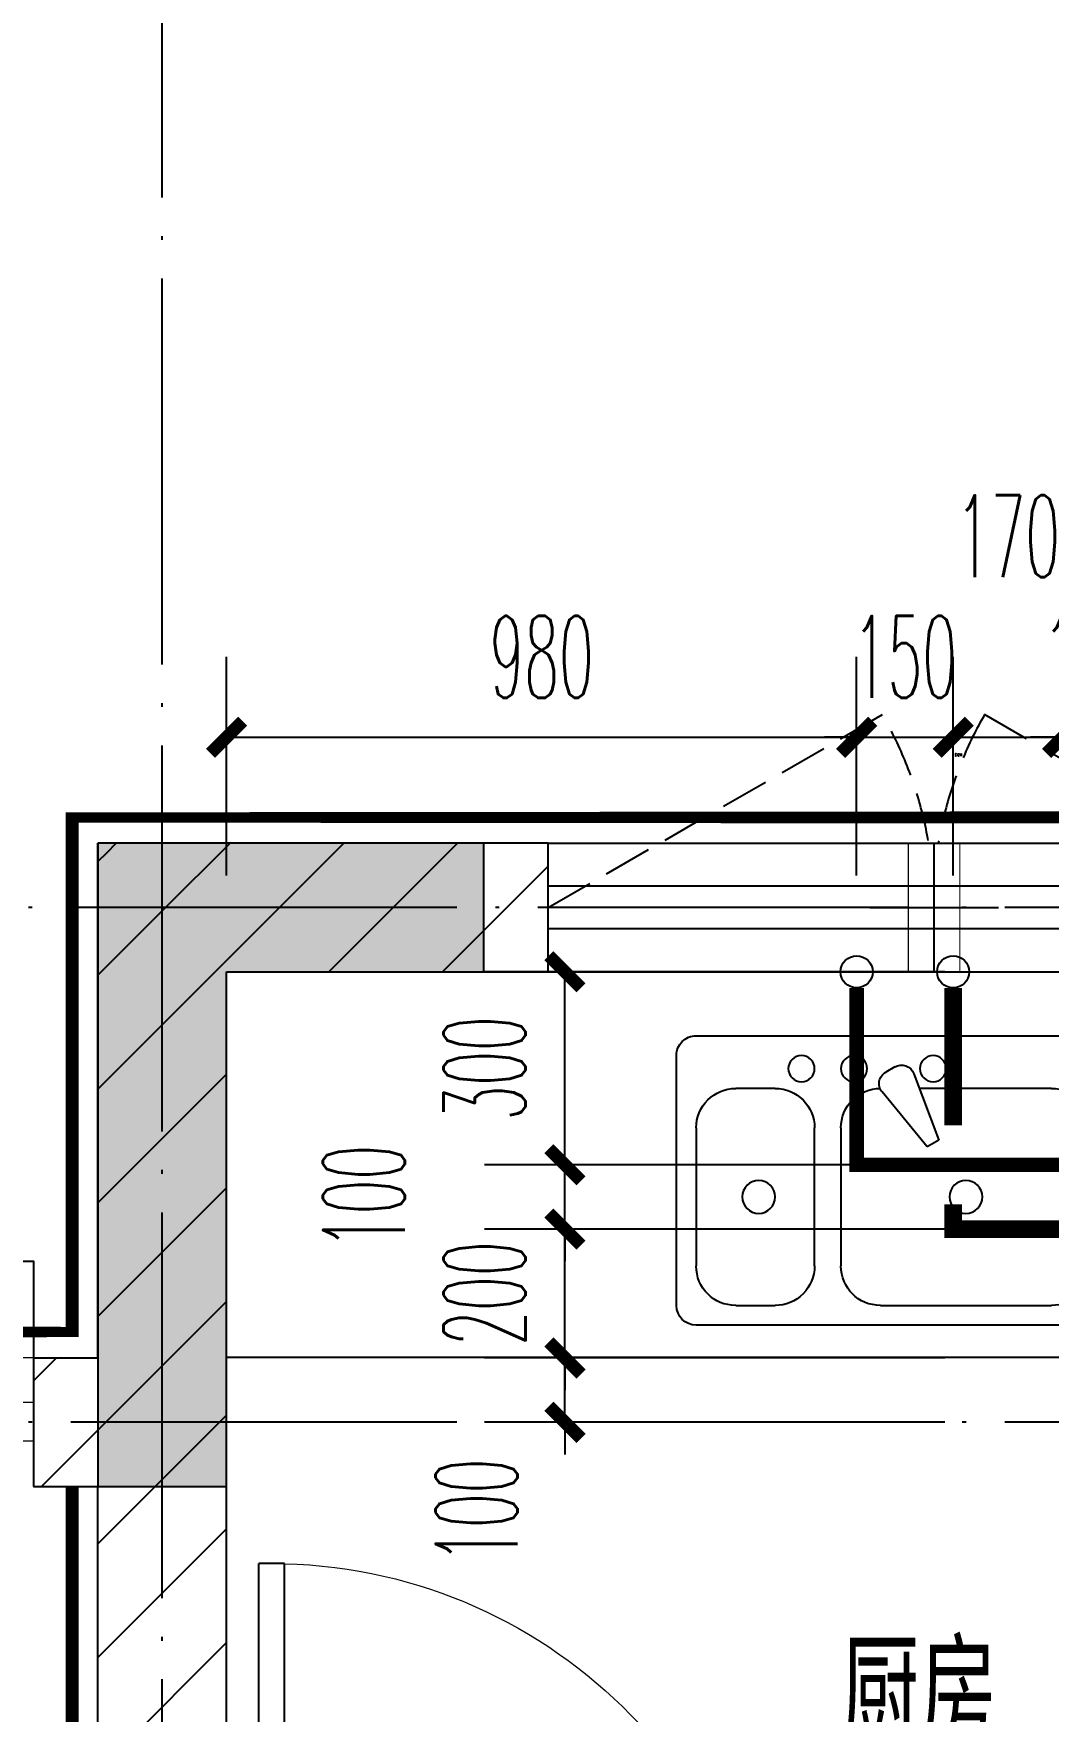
# Model space of a CAD drawing. Extents: x 27938 to 1507990, y 110129 to 923079.
# Drawn here: x 1209264 to 1210841, y 590474 to 593083 of the extents above; entities that cross this region are included whole.
import ezdxf

# ---------------------------------------------------------------- set-up
doc = ezdxf.new("R2010")
doc.units = 0
doc.header["$LTSCALE"] = 1000
doc.header["$MEASUREMENT"] = 0
doc.linetypes.add('DASH', pattern=[0.35, 0.25, -0.1])
doc.linetypes.add('DOTE', pattern=[2.4200000000000004, 2, -0.2, 0.02, -0.2])
for name, color, linetype in [('----建筑底图', 8, 'Continuous'), ('AH-FURNITURE', 1, 'Continuous'), ('COLUMN', 9, 'Continuous'), ('DIM_SYMB', 3, 'Continuous'), ('DOTE', 1, 'Continuous'), ('LVTRY', 6, 'Continuous'), ('PIPE-不分区热给水', 5, 'RJ'), ('PIPE-不分区给水', 3, 'J'), ('PUB_HATCH', 8, 'Continuous'), ('PUB_TEXT', 4, 'Continuous'), ('VPIPE-不分区热给水', 5, 'Continuous'), ('VPIPE-不分区给水', 3, 'Continuous'), ('WALL', 9, 'Continuous'), ('WINDOW', 4, 'Continuous'), ('WINDOW_TEXT', 7, 'Continuous'), ('建筑-排气道', 9, 'Continuous'), ('机电标识类', 1, 'Continuous'), ('看线', 251, 'Continuous')]:
    doc.layers.add(name, color=color, linetype=linetype)
doc.layers.add('S-L主梁线', color=4, linetype='DASH', plot=False)
for name, color, linetype, lineweight in [('平面-栏杆', 135, 'Continuous', 15), ('平面-空调室内机', 176, 'Continuous', 9), ('平面-空调预留孔', 173, 'Continuous', 15), ('空调', 76, 'Continuous', 13), ('立面-洞口示意', 152, 'Continuous', 13)]:
    doc.layers.add(name, color=color, linetype=linetype, lineweight=lineweight)
doc.styles.add('_TCH_DIM_T3', font='SIMPLEX.shx', dxfattribs={"width": 0.4941176470588236, "bigfont": 'GBCBIG.shx'})
doc.styles.add('_TCH_WINDOW', font='SIMPLEX.shx', dxfattribs={"width": 0.7, "height": 3.5, "bigfont": 'GBCBIG.shx'})
doc.styles.add('DIM_FONT', font='SIMPLEX.shx', dxfattribs={"width": 0.56})
doc.styles.get("Standard").update_dxf_attribs({"font": 'gbenor.shx', "bigfont": 'gbcbig.shx'})
doc.linetypes.add('J', pattern='A,3,-0.2,["J",Standard,S=0.25,R=0,X=-0.1,Y=-0.115],-0.2', length=3.4)
doc.linetypes.add('RJ', pattern='A,3,-0.2,["RJ",Standard,S=0.25,R=0,X=-0.1,Y=-0.115],-0.35', length=3.55)
doc.dimstyles.new('_TWT_ARCH&&50', dxfattribs={"dimtxt": 127.5, "dimasz": 50, "dimexe": 125, "dimexo": 150, "dimgap": 61.25000000000001, "dimtad": 1, "dimdec": 0, "dimzin": 0, "dimdsep": 46, "dimtxsty": '_TCH_DIM_T3', "dimblk": 'ARCHTICK', "dimcen": 0.09, "dimclrt": 7, "dimazin": 2, "dimtfac": 1, "dimtdec": 0, "dimtix": 1, "dimtmove": 2, "dimatfit": 3, "dimfxl": 1, "dimtolj": 1, "dimtzin": 0, "dimarcsym": 0})
pattern_1 = [(45, (0, 89.755675), (-88.38838300365748, 88.3883830036575), [])]

# ---------------------------------------------------------------- blocks, each defined once
blk = doc.blocks.new('rtyg7uyhg')
at = {"layer": 'LVTRY', "color": 0}
for p, q in [((194234.6213208837, 45488.79502889935), (193620.9849572473, 45488.79513816872)), ((193590.3031336021, 45458.1133254503), (193590.3030643982, 45069.47696181395)), ((194265.3030643982, 45069.47684161765), (194265.3031336021, 45458.113205254)), ((193896.3984467548, 45429.87059594441), (193857.5823896687, 45326.26016876537)), ((193925.7802168131, 45440.40881343969), (193940.0533153456, 45432.16822680717)), ((193682.3485790417, 45406.97694542356), (193887.8216881326, 45406.97690883528)), ((193875.2965560293, 45316.03289288385), (193945.6178257855, 45401.45376218002)), ((194111.8940335871, 45406.97686893496), (194173.2576699507, 45406.97685800815)), ((193620.9848935069, 45130.84059271414), (193620.9849317512, 45345.61331998683)), ((194009.6212953876, 45345.61325078298), (194009.6212571432, 45130.84052351015)), ((194050.5303480524, 45130.84051622554), (194050.5303862967, 45345.61324349836)), ((194234.6212953876, 45345.61321071758), (194234.6212571432, 45130.84048344476)), ((193857.5823896687, 45326.26016876537), (193875.2965560293, 45316.03289288385)), ((193948.2576098526, 45069.47689807355), (193682.3485189436, 45069.47694542356)), ((194173.2576098526, 45069.47685800816), (194111.893973489, 45069.47686893508)), ((193620.9848771165, 45038.79513816872), (194234.621240753, 45038.79502889935))]:
    blk.add_line(p, q, dxfattribs=at)
for centre, radius in [((193866.4394935961, 45437.65873082454), 20.45454545454545), ((193989.1667663234, 45437.6587089707), 20.45454545454545), ((194070.9849481416, 45437.65869440146), 20.45454545454545), ((193815.3030944472, 45238.22692174855), 25.56818181818182), ((194137.4621853563, 45238.2268643822), 25.56818181818182)]:
    blk.add_circle(centre, radius, dxfattribs=at)
for centre, radius, start, end in [((193620.9849517839, 45458.11331998683), 30.68181818181818, 89.99998979807194, 179.9999897972382), ((194234.6213154203, 45458.11321071746), 30.68181818181818, 359.9999897972382, 89.99998979807194), ((193915.5529409315, 45422.69466753349), 20.45454545454545, 59.99998980057491, 159.4623117970261), ((193929.8260394641, 45414.45408090108), 20.45454545454545, 320.5376677968172, 59.99998980057491), ((193682.3485681149, 45345.61330905991), 61.36363636363636, 89.99998979807194, 179.9999897972382), ((193948.2576590239, 45345.6132617099), 61.36363636363636, 359.9999897972382, 89.99998979807194), ((194111.8940226603, 45345.61323257144), 61.36363636363636, 89.99998979807194, 179.9999897972382), ((194173.2576590239, 45345.6132216445), 61.36363636363636, 359.9999897972382, 89.99998979807194), ((193682.3485298705, 45130.84058178721), 61.36363636363636, 179.9999897972382, 269.9999897980719), ((193948.2576207797, 45130.8405344372), 61.36363636363636, 269.9999897980719, 359.9999897972382), ((194111.893984416, 45130.84050529861), 61.36363636363636, 179.9999897972382, 269.9999897980719), ((194173.2576207797, 45130.84049437181), 61.36363636363636, 269.9999897980719, 359.9999897972382), ((193620.9848825799, 45069.47695635049), 30.68181818181818, 179.9999897972382, 269.9999897980719), ((194234.6212462163, 45069.47684708112), 30.68181818181818, 269.9999897980719, 359.9999897972382)]:
    blk.add_arc(centre, radius, start, end, dxfattribs=at)
at = {"layer": 'LVTRY', "color": 0, "style": 'DIM_FONT', "width": 0.8, "flags": 9}
for tag in ['XSIZE', 'YSIZE']:
    blk.add_attdef(tag, (193927.8031388824, 45487.7665121054), '', height=0.5, rotation=89.99998979807198, dxfattribs=at)
blk = doc.blocks.new('A$C60D053AF')
at = {"layer": 'AH-FURNITURE', "color": 0}
for p, q in [((192.50000075961, -70.99998518347275), (327.5735938884318, -70.99998518347275)), ((232.5000007597264, -89.99999966996256), (128.2842720070621, -89.99999966996256)), ((192.50000075961, -90.99998518347275), (327.5735938884318, -90.99998518347275)), ((341.7157295121578, -96.85784955974668), (370.0190303710988, -143.1611504186876)), ((355.8578651358839, -82.71571393602062), (384.1611659948248, -129.0190147949615)), ((232.5000007597264, -109.9999996698461), (128.2842720075278, -109.9999996699626)), ((245.0000007597264, -129.4999851834727), (245.0000007597264, -122.4999996698461)), ((265.0000007597264, -129.4999851834727), (265.0000007597264, -122.4999996698461)), ((255.0000007597264, -280.9999851834727), (255.0000007597264, -250.9999851834727)), ((393.0000007597264, -280.9999851834727), (393.0000007597264, -250.9999851834727)), ((255.0000007597264, -280.9999851834727), (393.0000007597264, -280.9999851834727))]:
    blk.add_line(p, q, dxfattribs=at)
for points in [[(170.00000075961, -67.99998518347275, 1), (170.00000075961, -93.99998518358916), (192.50000075961, -93.99998518347275), (192.50000075961, -67.99998518347275)], [(234.0000007597264, -250.9999851834727), (414.0000007597264, -250.9999851834727, 0.4142135623730951), (424.0000007597264, -240.9999851834727), (424.0000007597264, -110.9999851834727, 0.4142135623730951), (414.0000007597264, -100.9999851834727), (234.0000007597264, -100.9999851834727, 0.4142135623730951), (224.0000007597264, -110.9999851834727), (224.0000007597264, -240.9999851834727, 0.4142135623730951)], [(268.0000007597264, -122.4999996698461), (268.0000007597264, -106.9999996698461, 0.4142135623724265), (248.0000007597264, -86.99999966984615), (232.5000007597264, -86.99999966984615), (232.50000075961, -112.9999996698461), (242.0000007597264, -112.9999996698461), (242.0000007597264, -122.4999996698461)], [(242.0000007597264, -151.9999851834727, 1), (268.0000007597264, -151.9999851834727), (268.0000007597264, -129.4999851834727), (242.0000007597264, -129.4999851834727)], [(383.8076126043452, -161.1923733388539, 1), (402.192388915224, -142.8075970279751), (386.2824863384012, -126.8976944513852), (367.8977100276388, -145.282470762264)]]:
    blk.add_lwpolyline(points, format="xyb", close=True, dxfattribs=at)
for centre, radius in [((100.0000007598428, -99.99999967066105), 30), ((255.0000007597264, -151.9999851834727), 15), ((255.0000007597264, -151.9999851834727), 10), ((393.0000007597264, -151.9999851834727), 15), ((393.0000007597264, -151.9999851834727), 10)]:
    blk.add_circle(centre, radius, dxfattribs=at)
for radius in [40, 20]:
    blk.add_arc((327.5735938884318, -110.9999851834727), radius, 45, 90, dxfattribs=at)
blk = doc.blocks.new('A-Kitchen-7')
at = {"layer": 'LVTRY', "color": 0}
for p, q in [((-518.6581278588565, 779.725278688129), (-7.244008776673581, 834.3051076843403)), ((-7.244008776673581, 834.3051076843403), (-3.585880917788018, 810.5855355854728)), ((-3.585880917788018, 810.5855355854728), (-515, 756.005706589378)), ((-29.12075551546877, 766.9560861630598), (-35.20590834700852, 806.4126680237241)), ((-515, 756.005706589378), (-518.6581278588565, 779.725278688129)), ((515, 756.005706589378), (-515, 756.005706589378)), ((-515, 756.005706589378), (-515, 40)), ((-485.6368437646597, 760.5342107040924), (-484.9384396369278, 756.005706589378)), ((-29.12075551543967, 766.9560861630598), (-112.0975807690556, 756.005706589378)), ((515, 780), (-5.820766091346741e-11, 780)), ((0, 756.005706589378), (-5.820766091346741e-11, 780)), ((515, 756.005706589378), (515, 780)), ((515, 40), (515, 756.005706589378)), ((-515, 40), (515, 40))]:
    blk.add_line(p, q, dxfattribs=at)
blk.add_lwpolyline([(-468.9430810984049, 40), (-468.9430810984049, 0), (468.9430810984049, 0), (468.9430810984632, 40)], close=True, dxfattribs=at)
blk = doc.blocks.new('*U41')
h = blk.add_hatch(color=0)
h.set_gradient(color1=(0, 0, 255), rotation=180, tint=1)
h.paths.add_polyline_path([(3.524958103184869e-15, -2.819966482547906e-15), (-6.350000000000009, -6.349999999999992), (-6.350000000000001, -2.159000000000014), (-15, -2.158999999999999), (-14.99999999999999, 2.159000000000044), (-6.349999999999993, 2.159000000000029), (-6.349999999999985, 6.350000000000009)])
at = {"color": 0, "linetype": 'Continuous'}
blk.add_lwpolyline([(3.524958103184869e-15, -2.819966482547906e-15), (-6.350000000000009, -6.349999999999992), (-6.350000000000001, -2.159000000000014), (-15, -2.158999999999999), (-14.99999999999999, 2.159000000000044), (-6.349999999999993, 2.159000000000029), (-6.349999999999985, 6.350000000000009)], close=True, dxfattribs=at)
blk = doc.blocks.new('sgrsefv')
at = {"layer": 'PUB_HATCH'}
blk.add_hatch(color=0, dxfattribs=at).paths.add_polyline_path([(1112933.294422049, 840916.328306399), (1112933.294422049, 840646.328306399), (1113073.294422049, 840646.328306399), (1113073.294422049, 840661.328306399), (1112968.294422049, 840661.328306399), (1112948.294422049, 840681.328306399), (1112948.294422049, 840881.328306399), (1112968.294422049, 840901.328306399), (1113288.294422049, 840901.328306399), (1113308.294422049, 840881.328306399), (1113308.294422049, 840681.328306399), (1113288.294422049, 840661.328306399), (1113183.294422049, 840661.328306399), (1113183.294422049, 840646.328306399), (1113323.294422049, 840646.328306399), (1113323.294422049, 840916.328306399)])
at = {"layer": 'LVTRY', "color": 0}
for p, q in [((1113073.294422049, 840661.328306399), (1113073.294422049, 840646.328306399)), ((1113183.294422049, 840661.328306399), (1113183.294422049, 840646.328306399))]:
    blk.add_line(p, q, dxfattribs=at)
for points in [[(1112918.294422049, 840931.328306399), (1113338.294422049, 840931.328306399), (1113338.294422049, 840631.328306399), (1112918.294422049, 840631.328306399)], [(1112933.294422049, 840916.328306399), (1113323.294422049, 840916.328306399), (1113323.294422049, 840646.328306399), (1112933.294422049, 840646.328306399)], [(1113288.294422049, 840661.328306399), (1112968.294422049, 840661.328306399), (1112948.294422049, 840681.328306399), (1112948.294422049, 840881.328306399), (1112968.294422049, 840901.328306399), (1113288.294422049, 840901.328306399), (1113308.294422049, 840881.328306399), (1113308.294422049, 840681.328306399), (1113288.294422049, 840661.328306399)]]:
    blk.add_lwpolyline(points, close=True, dxfattribs=at)
at = {"layer": '立面-洞口示意', "color": 0}
blk.add_lwpolyline([(1112918.294422049, 840931.328306399), (1113181.846359163, 840837.3789231421), (1113338.294422049, 840631.328306399)], dxfattribs=at)
at = {"layer": '建筑-排气道', "color": 8, "xscale": -5, "yscale": 5, "zscale": 5, "rotation": 270}
blk.add_blockref('*U41', (1113118.391369574, 840599.0160356248), dxfattribs=at)
blk = doc.blocks.new('FRSDFDGDGDRGDR')
at = {"layer": '平面-空调预留孔', "color": 0}
for p, q in [((699612.3179923807, 775043.9561356568), (699612.3179923807, 775441.1561356868)), ((699618.9179923869, 775447.756135683), (699746.3179923192, 775447.756135683)), ((699746.3179923192, 775447.756135683), (699746.3179923192, 775355.3561357355)), ((699719.9179922946, 775342.156135743), (699719.9179922946, 775142.9561356006)), ((699726.5179923008, 775348.7561357393), (699739.7179923131, 775348.7561357393)), ((699726.5179923008, 775136.3561356043), (699739.7179923131, 775136.3561356043)), ((699746.3179923192, 775129.7561356081), (699746.3179923192, 775037.3561356605)), ((699746.3179923192, 775037.3561356605), (699618.9179923869, 775037.3561356605))]:
    blk.add_line(p, q, dxfattribs=at)
blk.add_lwpolyline([(699766.1179923377, 775166.7161355871), (699792.5179923623, 775153.5161355946), (699792.5179923623, 775057.1561356493), (699766.1179923377, 775043.9561356568), (699766.1179923377, 775017.5561356718), (699618.9179923869, 775017.5561356718, -0.4142135623730951), (699592.5179923623, 775043.9561356568), (699592.5179923623, 775441.1561356868, -0.4142135623730951), (699618.9179923869, 775467.5561356718), (699766.1179923377, 775467.5561356718), (699766.1179923377, 775441.1561356868), (699792.5179923623, 775427.9561356943), (699792.5179923623, 775331.596135749), (699766.1179923377, 775318.3961357565)], format="xyb", close=True, dxfattribs=at)
for centre, radius in [((699739.7179923131, 775331.596135749), 10.55999999400228), ((699739.7179923131, 775243.1561357992), 15.83999999100342), ((699739.7179923131, 775153.5161355946), 10.55999999400228)]:
    blk.add_circle(centre, radius, dxfattribs=at)
for centre, radius, start, end in [((699618.917992382, 775441.1561356819), 6.600000001199078, 89.99999995997936, 179.9999999533093), ((699726.5179922959, 775342.1561357381), 6.600000001199078, 89.99999995997936, 179.9999999533093), ((699739.717992318, 775355.3561357405), 6.600000001206354, 269.9999999599793, 359.9999999533093), ((699726.5179922959, 775142.9561356056), 6.600000001199078, 180.0000000400206, 270.0000000533608), ((699739.717992318, 775129.7561356032), 6.600000001206354, 4.002063966804346e-08, 90.00000005336085), ((699618.917992382, 775043.9561356618), 6.600000001199078, 180.0000000400206, 270.0000000533608)]:
    blk.add_arc(centre, radius, start, end, dxfattribs=at)
blk = doc.blocks.new('GDGDRGDRGRD')
at = {"layer": 'LVTRY', "color": 0}
for p, q in [((430080.5498987493, 371515.3769317719), (429864.6097976839, 371758.3326651105)), ((430334.8192843065, 371758.3326651105), (429864.6097976839, 371758.3326651105)), ((429864.6097976839, 371758.3326651105), (429864.6097976839, 370858.3326651105)), ((430234.8192843063, 370858.3326651105), (430234.8192843063, 371758.3326651105)), ((429924.8192843065, 371678.3326651105), (430324.8192843065, 371678.3326651106)), ((429914.8192843065, 370948.3326651105), (429914.8192843065, 371668.3326651105)), ((430045.069284306, 371658.3326651107), (430045.069284306, 371568.3326651106)), ((430049.569284306, 371658.3326651107), (430045.069284306, 371658.3326651107)), ((430049.569284306, 371568.3326651106), (430049.569284306, 371658.3326651107)), ((430234.8192843063, 371668.3326651106), (430234.819284306, 370948.3326651105)), ((429994.8192843065, 371628.3326651106), (429994.8192843065, 371418.3326651106)), ((429999.8192843065, 371628.3326651106), (429999.8192843065, 371418.3326651106)), ((430289.8192843065, 371638.3326651107), (430004.8192843065, 371638.3326651106)), ((430289.8192843065, 371633.3326651107), (430004.8192843065, 371633.3326651106)), ((430194.8192843063, 371418.3326651106), (430194.8192843063, 371628.3326651107)), ((430199.8192843063, 371418.3326651106), (430199.8192843063, 371628.3326651107)), ((430045.069284306, 371568.3326651106), (430049.569284306, 371568.3326651106)), ((429974.8192843067, 371525.5826651108), (430102.3192843067, 371525.5826651108)), ((429974.8192843067, 371521.0826651108), (429974.8192843067, 371525.5826651108)), ((430102.3192843067, 371521.0826651108), (429974.8192843067, 371521.0826651108)), ((430219.819284306, 371525.5826651108), (430092.319284306, 371525.5826651108)), ((430092.319284306, 371525.5826651108), (430092.319284306, 371521.0826651108)), ((430092.319284306, 371521.0826651108), (430219.819284306, 371521.0826651108)), ((430102.3192843067, 371525.5826651108), (430102.3192843067, 371521.0826651108)), ((430219.819284306, 371521.0826651108), (430219.819284306, 371525.5826651108)), ((430334.8192843065, 371515.3769317719), (430080.5498987493, 371515.3769317719)), ((430080.5498987493, 371515.3769317719), (430080.5498987493, 371100.2783888946)), ((430234.8192843063, 371100.2783888946), (430234.8192843063, 371515.3769317719)), ((430045.069284306, 371388.3326651105), (430045.069284306, 371478.3326651106)), ((430045.069284306, 371478.3326651106), (430049.569284306, 371478.3326651106)), ((430049.569284306, 371478.3326651106), (430049.569284306, 371388.3326651105)), ((430004.8192843065, 371413.3326651106), (430289.8192843065, 371413.3326651106)), ((430004.8192843065, 371408.3326651106), (430289.8192843065, 371408.3326651106)), ((430049.569284306, 371388.3326651105), (430045.069284306, 371388.3326651105)), ((429954.8192843065, 371338.9358614974), (429954.8192843065, 371377.7294687249)), ((429935.4224806934, 371358.3326651105), (429974.2160879209, 371358.3326651105)), ((429935.4224806934, 371258.3326651105), (429974.2160879209, 371258.3326651105)), ((429954.8192843065, 371238.9358614974), (429954.8192843065, 371277.7294687249)), ((430004.8192843065, 371208.3326651105), (430289.8192843065, 371208.3326651105)), ((430045.069284306, 371228.3326651105), (430045.069284306, 371138.3326651105)), ((430049.569284306, 371228.3326651105), (430045.069284306, 371228.3326651105)), ((430049.569284306, 371138.3326651105), (430049.569284306, 371228.3326651105)), ((429994.8192843065, 370988.3326651105), (429994.8192843065, 371198.3326651105)), ((429999.8192843065, 370988.3326651105), (429999.8192843065, 371198.3326651105)), ((430004.8192843065, 371203.3326651105), (430289.8192843065, 371203.3326651105)), ((430194.8192843063, 371198.3326651105), (430194.8192843063, 370988.3326651104)), ((430199.8192843063, 371198.3326651105), (430199.8192843063, 370988.3326651104)), ((430045.069284306, 371138.3326651105), (430049.569284306, 371138.3326651105)), ((429864.6097976839, 370858.3326651105), (430080.5498987493, 371100.2783888946)), ((430080.5498987493, 371100.2783888946), (430334.8192843065, 371100.2783888946)), ((430102.3192843067, 371095.5826651102), (429974.8192843067, 371095.5826651102)), ((429974.8192843067, 371095.5826651102), (429974.8192843067, 371091.0826651102)), ((429974.8192843067, 371091.0826651102), (430102.3192843067, 371091.0826651102)), ((430092.319284306, 371091.0826651102), (430092.319284306, 371095.5826651102)), ((430092.319284306, 371095.5826651102), (430219.819284306, 371095.5826651102)), ((430219.819284306, 371091.0826651102), (430092.319284306, 371091.0826651102)), ((430102.3192843067, 371091.0826651102), (430102.3192843067, 371095.5826651102)), ((430219.819284306, 371095.5826651102), (430219.819284306, 371091.0826651102)), ((430045.069284306, 370958.3326651105), (430045.069284306, 371048.3326651105)), ((430045.069284306, 371048.3326651105), (430049.569284306, 371048.3326651105)), ((430049.569284306, 371048.3326651105), (430049.569284306, 370958.3326651105)), ((430289.8192843065, 370983.3326651104), (430004.8192843065, 370983.3326651105)), ((430289.8192843065, 370978.3326651104), (430004.8192843065, 370978.3326651105)), ((430049.569284306, 370958.3326651105), (430045.069284306, 370958.3326651105)), ((430324.8192843063, 370938.3326651105), (429924.8192843065, 370938.3326651105)), ((429864.6097976839, 370858.3326651105), (430334.8192843065, 370858.3326651105))]:
    blk.add_line(p, q, dxfattribs=at)
blk.add_lwpolyline([(429608.8200653884, 370758.3318186465), (429734.819284306, 370758.3318186465), (429734.8192843065, 371758.3324083135), (427634.8193110233, 371758.3326651104)], dxfattribs=at)
for centre, radius in [((430147.3192843065, 371523.3326651106), 29.7), ((430147.3192843065, 371523.3326651106), 11.7), ((429954.8192843065, 371358.3326651105), 16.99680361435897), ((429954.8192843065, 371258.3326651105), 16.99680361435897), ((430147.3192843065, 371093.3326651105), 29.7), ((430147.3192843065, 371093.3326651105), 11.7)]:
    blk.add_circle(centre, radius, dxfattribs=at)
for centre, radius, start, end in [((429924.8192843065, 371668.3326651105), 10, 90, 180), ((430224.8192843063, 371668.3326651106), 10, 0, 90), ((430004.8192843065, 371628.3326651106), 10, 90, 180), ((430004.8192843065, 371628.3326651106), 5, 90, 180), ((430189.8192843063, 371628.3326651107), 10, 0, 90), ((430189.8192843063, 371628.3326651107), 5, 0, 90), ((430047.3192843063, 371523.3326651106), 56.7, 2.274239184178576, 87.72576081585424), ((430047.3192843063, 371523.3326651106), 52.2, 2.470411041650347, 87.52958895835897), ((430147.3192843065, 371523.3326651106), 56.7, 92.27423918414576, 177.7257608158206), ((430147.3192843065, 371523.3326651106), 52.2, 92.47041104164106, 177.5295889583496), ((430047.3192843063, 371523.3326651106), 56.7, 272.2742391841458, 357.7257608158206), ((430047.3192843063, 371523.3326651106), 52.2, 272.4704110416411, 357.5295889583505), ((430147.3192843065, 371523.3326651106), 56.7, 182.2742391841786, 267.7257608158542), ((430147.3192843065, 371523.3326651106), 52.2, 182.4704110416495, 267.5295889583589), ((430004.8192843065, 371418.3326651106), 10, 180, 270), ((430004.8192843065, 371418.3326651106), 5, 180, 270), ((430189.8192843063, 371418.3326651106), 5, 270, 0), ((430189.8192843063, 371418.3326651106), 10, 270, 0), ((430004.8192843065, 371198.3326651105), 10, 90, 180), ((430189.8192843063, 371198.3326651105), 10, 0, 90), ((430004.8192843065, 371198.3326651105), 5, 90, 180), ((430189.8192843063, 371198.3326651105), 5, 0, 90), ((430047.3192843063, 371093.3326651105), 56.7, 2.274239184178576, 87.72576081585424), ((430047.3192843063, 371093.3326651105), 52.2, 2.470411041650347, 87.52958895835897), ((430147.3192843065, 371093.3326651105), 56.7, 92.27423918414576, 177.7257608158206), ((430147.3192843065, 371093.3326651105), 52.2, 92.47041104164106, 177.5295889583496), ((430047.3192843063, 371093.3326651105), 56.7, 272.2742391841458, 357.7257608158206), ((430047.3192843063, 371093.3326651105), 52.2, 272.4704110416411, 357.5295889583505), ((430147.3192843065, 371093.3326651105), 56.7, 182.2742391841786, 267.7257608158542), ((430147.3192843065, 371093.3326651105), 52.2, 182.4704110416495, 267.5295889583589), ((430004.8192843065, 370988.3326651105), 10, 180, 270), ((430004.8192843065, 370988.3326651105), 5, 180, 270), ((430189.8192843063, 370988.3326651104), 5, 270, 0), ((430189.8192843063, 370988.3326651104), 10, 270, 0), ((429924.8192843065, 370948.3326651105), 10, 180, 270), ((430224.819284306, 370948.3326651105), 10, 270, 0)]:
    blk.add_arc(centre, radius, start, end, dxfattribs=at)
at = {"color": 8, "xscale": -1, "rotation": 270}
blk.add_blockref('FRSDFDGDGDRGDR', (-345582.7355588751, -327434.1861710575), dxfattribs=at)
at = {"color": 8}
for name, p, rotation in [('A$C60D053AF', (430134.8190180612, 372358.3312170932), 270), ('sgrsefv', (1543253.11384424, 1211089.928272285), 180)]:
    blk.add_blockref(name, p, dxfattribs=dict(at, rotation=rotation))
at = {"color": 8, "xscale": -1}
blk.add_blockref('rtyg7uyhg', (622599.6224451121, 326769.5373516738), dxfattribs=at)
at = {"layer": 'LVTRY', "color": 8, "extrusion": (0, 0, -1), "xscale": -0.7999999999883585, "yscale": 0.7999999999883585, "zscale": -0.7999999999883585}
blk.add_blockref('A-Kitchen-7', (-429196.8200653944, 370158.6015610829), dxfattribs=at)
blk = doc.blocks.new('GFDGFSDFGD')
at = {"layer": 'PUB_HATCH'}
blk.add_hatch(color=256, dxfattribs=at).paths.add_polyline_path([(429316.494110341, 374823.7249912273), (428716.5787012752, 374823.7248459149), (428716.579271425, 373823.7238780342), (428916.5784529157, 373823.7245942427), (428916.5784000906, 374623.7242368265), (429316.4940420731, 374623.7240320508)])
at = {"layer": 'COLUMN', "color": 6}
for p, q in [((429316.494110341, 374823.7249912273), (428716.5787012752, 374823.7248459149)), ((428716.5787012752, 374823.7248459149), (428716.579271425, 373823.7238780342)), ((429316.4940420731, 374623.7240320508), (429316.494110341, 374823.7249912273)), ((428916.5784529157, 373823.7245942427), (428916.5784000906, 374623.7242368265)), ((428916.5784000906, 374623.7242368265), (429316.4940420731, 374623.7240320508)), ((428716.579271425, 373823.7238780342), (428916.5784529157, 373823.7245942427))]:
    blk.add_line(p, q, dxfattribs=at)
blk = doc.blocks.new('dongkong')
blk.add_wipeout([(-603756.0415179721, 210770.96306340612), (-603756.0415180603, 210570.80961624245), (-603836.0415181214, 210570.80961593534), (-603836.0415181519, 210770.96306307407)])
at = {"layer": '机电标识类', "color": 250, "linetype": 'DASH', "ltscale": 400}
for p, q in [((-603796.0415180789, 210770.9630630909), (-603796.0415180789, 210570.8096162414)), ((-603896.0415180789, 210670.6929921169), (-603696.0415180789, 210670.6929921169))]:
    blk.add_line(p, q, dxfattribs=at)
at = {"layer": '空调', "color": 6, "linetype": 'DASH', "const_width": 2}
blk.add_lwpolyline([(-603756.0415180789, 210770.9630630909), (-603756.0415180789, 210570.8096162414), (-603836.0415180789, 210570.8096162414), (-603836.0415180789, 210770.9630630909)], close=True, dxfattribs=at)
blk = doc.blocks.new('$DorLib2D$00000001')
for p, q in [((0.45, 0.9750000000000001), (0.5000000000000002, 0.9750000000000001)), ((0.45, 0), (0.45, 0.9750000000000001)), ((0.5, 0), (0.5, 0.9750000000000001)), ((0.5, 0), (0.45, 0))]:
    blk.add_line(p, q)
at = {"lineweight": 13}
blk.add_arc((0.475, 0), 0.975, 91.4692835813538, 180, dxfattribs=at)
blk = doc.blocks.new('$WINLIB2D$00000001')
at = {"color": 0}
for points in [[(-0.4999999999999964, 0.5000000000000142), (-0.4999999999999964, -0.4999999999999858)], [(-0.4999999999999964, 0.5000000000000142), (0.5000000000000036, 0.5000000000000142)], [(0.5000000000000036, -0.4999999999999858), (0.5000000000000036, 0.5000000000000142)], [(0.5000000000000036, 0.1666666666666714), (-0.4999999999999964, 0.1666666666666714)], [(0.5000000000000036, -0.1666666666666572), (-0.4999999999999964, -0.1666666666666572)], [(-0.4999999999999964, -0.4999999999999858), (0.5000000000000036, -0.4999999999999858)]]:
    blk.add_lwpolyline(points, dxfattribs=at)
blk = doc.blocks.new('A$C149A4CC3')
at = {"layer": 'PUB_HATCH'}
h = blk.add_hatch(dxfattribs=at)
h.set_pattern_fill('普通砖', color=256, scale=50, style=0)
h.set_pattern_definition(pattern_1)
h.paths.add_polyline_path([(-16833.33333423021, -15610.08435539074), (-16700.00000089686, -15610.08435538906), (-16700.00000090828, -14910.08434771345), (-16900.00000091151, -14710.08434770064), (-16900.00000089846, -15510.08435539151)])
h = blk.add_hatch(dxfattribs=at)
h.set_pattern_fill('普通砖', color=256, scale=50, style=0)
h.set_pattern_definition(pattern_1)
h.paths.add_polyline_path([(-16700.00000090828, -14910.08434771345), (-16199.99898378259, -14910.08434774546), (-16199.99898376979, -14710.08434774547), (-16900.00000091151, -14710.08434770064)])
h = blk.add_hatch(dxfattribs=at)
h.set_pattern_fill('普通砖', color=256, scale=50, style=0)
h.set_pattern_definition(pattern_1)
h.paths.add_polyline_path([(-16999.99948808691, -15710.08435539255), (-16900.00000089531, -15710.0843553916), (-16833.33333423021, -15610.08435539074), (-16900.00000089846, -15510.08435539151), (-16999.99948808877, -15510.08435539255)])
h = blk.add_hatch(dxfattribs=at)
h.set_pattern_fill('普通砖', color=256, scale=50, style=0)
h.set_pattern_definition(pattern_1)
h.paths.add_polyline_path([(-16800.00000087382, -16576.75102207309), (-16700.00000088259, -16510.08435530232), (-16700.00000089686, -15610.08435538911), (-16833.33333423021, -15610.08435539072), (-16900.00000089531, -15710.0843553916), (-16900.00000088265, -16510.08435546063)])
at = {"color": 8, "linetype": 'DASH', "ltscale": 0.8, "const_width": 20}
for points in [[(-14839.99898536177, -13020.08434792334), (-14839.99898393685, -14670.08434783138), (-16940.00000092911, -14670.08434769692), (-16940.00000091607, -15470.08435546752), (-18640.00000035611, -15470.08435546275), (-18640.00000048906, -16470.08435553045), (-20160.00000045518, -16470.08435557876), (-20160.00000047975, -15470.08435566269), (-23339.99999742268, -15470.08435546857), (-23339.99999803479, -16470.08435543819), (-25139.99999982852, -16470.08435532777), (-25139.9999996688, -24650.08435557463), (-22160.00000056915, -24650.08435531799), (-22160.0000005943, -24050.08434774348), (-15839.99961122498, -24050.08434784733), (-15839.98793711653, -25250.09283952595), (-15090.00000029581, -25250.08478523022), (-15090.0000002716, -25850.08435492183), (-9908.973917921423, -25850.08435449965)], [(-18640.00000048906, -16470.08494295884), (-16940.00000086986, -16470.08437112049), (-16940.00000086986, -15710.08530140889)]]:
    blk.add_lwpolyline(points, dxfattribs=at)
at = {"layer": 'DOTE', "color": 169, "linetype": 'DOTE', "ltscale": 0.3}
for p, q in [((-16800.00000086054, -16610.08435545629), (-16800.00000088732, -11458.04734790955)), ((25039.89799962282, -14810.08434770699), (-25818.76699962281, -14810.08434770699)), ((25039.89799962282, -15610.08435363509), (-25818.76699962281, -15610.08435363503))]:
    blk.add_line(p, q, dxfattribs=at)
at = {"layer": 'WALL', "color": 8}
for p, q in [((-16900.00000089846, -15510.08435539151), (-16900.00000091151, -14710.08434770064)), ((-16199.99898376979, -14710.08434774547), (-16900.00000091151, -14710.08434770064)), ((-16199.99898378259, -14910.08434774546), (-16199.99898376979, -14710.08434774547)), ((-16700.00000089686, -15610.08435538906), (-16700.00000090828, -14910.08434771345)), ((-16700.00000090828, -14910.08434771345), (-16199.99898378259, -14910.08434774546)), ((-16999.99948808877, -15510.08435539255), (-16900.00000089846, -15510.08435539151)), ((-16999.99948808877, -15510.08435539255), (-16999.99948808691, -15710.08435539255)), ((-16700.00000088259, -16510.08435530232), (-16700.00000089686, -15610.08435538911)), ((-16999.99948808691, -15710.08435539255), (-16900.00000089531, -15710.0843553916)), ((-16900.00000088265, -16510.08435546063), (-16900.00000089531, -15710.0843553916))]:
    blk.add_line(p, q, dxfattribs=at)
at = {"layer": 'WINDOW', "color": 8, "linetype": 'DASH', "ltscale": 0.3}
for points in [[(-16199.99898406502, -14810.0843477805), (-15680.38355236489, -14510.08415361476, -0.1316523369510079), (-15599.99898411462, -14810.08382542705)], [(-15001.85220899817, -14810.0843477805), (-15521.46764069831, -14510.08415361476, 0.1316523369510079), (-15601.85220894858, -14810.08382542705)]]:
    blk.add_lwpolyline(points, format="xyb", dxfattribs=at)
at = {"layer": '平面-栏杆', "color": 8}
for points in [[(-16999.99948808819, -15579.94362433732), (-17999.9973995738, -15579.78725673113)], [(-16999.99948808819, -15639.94362433732), (-17999.9973995738, -15639.78725673113)]]:
    blk.add_lwpolyline(points, dxfattribs=at)
at = {"layer": '看线', "color": 8, "ltscale": 0.5}
blk.add_lwpolyline([(-18000.0000008021, -15510.08435539628), (-18000.0000008021, -15360.08435539628), (-16999.9994880904, -15360.08435538696), (-16999.99948759307, -15510.08435539255)], dxfattribs=at)
at = {"color": 8}
for name, p in [('GFDGFSDFGD', (-445616.5786988664, -389533.8091794208)), ('GDGDRGDRGRD', (-444334.8214379834, -387267.8157525597))]:
    blk.add_blockref(name, p, dxfattribs=at)
at = {"layer": 'WINDOW', "color": 8}
ref = blk.add_blockref('$DorLib2D$00000001', (-16249.99962372787, -16610.08435529756), dxfattribs=dict(at, xscale=-800, yscale=800, zscale=-800, rotation=6.06372912622234e-10))
ref.add_attrib('A', 'M0822', (-16254.89962372493, -16404.04117397486), dxfattribs={"layer": 'WINDOW_TEXT', "color": 8, "ltscale": 0.5, "height": 4.25, "style": '_TCH_WINDOW', "width": 0.4941176470588236})
at = {"layer": 'PUB_TEXT', "color": 8}
blk.add_text('厨房', height=168.7943262411347, dxfattribs=at).set_placement((-15744.49343044043, -16122.41264025611))
at = {"layer": '平面-空调室内机', "color": 8, "ltscale": 0.3, "xscale": -1, "rotation": 180}
blk.add_blockref('dongkong', (588196.0425358022, 195860.7252683371), dxfattribs=at)
at = {"layer": 'WINDOW', "color": 8}
ref = blk.add_blockref('$WINLIB2D$00000001', (-15599.9989837762, -14810.08434778388), dxfattribs=dict(at, xscale=-1200, yscale=200, zscale=-1200, rotation=179.9999999963314))
ref.add_attrib('A', 'C1214', (-15567.56292420148, -14574.70987000469), dxfattribs={"layer": 'WINDOW_TEXT', "color": 8, "ltscale": 0.5, "height": 4.25, "rotation": 359.9999999963314, "style": '_TCH_WINDOW', "width": 0.4941176470588236})
blk = doc.blocks.new('A$C63B2058D')
at = {"layer": 'S-L主梁线', "color": 0, "linetype": 'ByBlock', "lineweight": 18}
for p, q in [((-1150.135223389661, 6100.000730955915), (-2650.084361576242, 6100.000377405144)), ((-3249.999826553976, 5299.999992515659), (-4849.9897186819, 5299.999992515659))]:
    blk.add_line(p, q, dxfattribs=at)
at = {"layer": 'S-L主梁线', "color": 0, "linetype": 'DASH', "lineweight": 18}
for p, q in [((-2650.084411003161, 5900.000377405086), (-749.9999947268516, 5900.000825271243)), ((-4749.9897186819, 5099.999992515659), (-3249.999826553976, 5099.999992515659))]:
    blk.add_line(p, q, dxfattribs=at)
blk = doc.blocks.new('_ArchTick')
at = {"color": 0, "linetype": 'ByBlock', "const_width": 0.4}
blk.add_lwpolyline([(-0.5, -0.5), (0.5, 0.5)], dxfattribs=at)
blk = doc.blocks.new('*D424')
at = {"layer": 'Defpoints', "color": 0}
for p in [(1210089.751, 591023.5767528806), (1210830.426, 591023.5767528806), (1210830.426, 590923.5767528806)]:
    blk.add_point(p, dxfattribs=at)
at = {"layer": 'DIM_SYMB', "color": 0, "lineweight": -2}
for p, q in [((1210089.751, 591023.5767528806), (1210089.751, 591073.5767528806)), ((1210680.426, 591023.5767528806), (1209964.751, 591023.5767528806)), ((1210089.751, 590923.5767528806), (1210089.751, 591023.5767528806)), ((1210680.426, 590923.5767528806), (1209964.751, 590923.5767528806)), ((1210089.751, 590923.5767528806), (1210089.751, 590873.5767528806))]:
    blk.add_line(p, q, dxfattribs=at)
at = {"layer": 'DIM_SYMB', "color": 0, "lineweight": -2, "xscale": 50, "yscale": 50, "zscale": 50}
for p, rotation in [((1210089.751, 591023.5767528806), 270), ((1210089.751, 590923.5767528806), 90)]:
    blk.add_blockref('_ArchTick', p, dxfattribs=dict(at, rotation=rotation))
at = {"layer": 'DIM_SYMB', "color": 7, "insert": (1209952.251, 590786.0767528806), "char_height": 127.5, "attachment_point": 5, "rotation": 90, "style": '_TCH_DIM_T3'}
blk.add_mtext('\\A1;100', dxfattribs=at)
blk = doc.blocks.new('*D425')
at = {"layer": 'Defpoints', "color": 0}
for p in [(1210089.751, 591223.9756637183), (1210830.426, 591223.9756637183), (1210830.426, 591023.5767528806)]:
    blk.add_point(p, dxfattribs=at)
at = {"layer": 'DIM_SYMB', "color": 0, "lineweight": -2}
for p, q in [((1210089.751, 591223.9756637183), (1210089.751, 591273.9756637183)), ((1210680.426, 591223.9756637183), (1209964.751, 591223.9756637183)), ((1210089.751, 591023.5767528806), (1210089.751, 591223.9756637183)), ((1210680.426, 591023.5767528806), (1209964.751, 591023.5767528806)), ((1210089.751, 591023.5767528806), (1210089.751, 590973.5767528806))]:
    blk.add_line(p, q, dxfattribs=at)
at = {"layer": 'DIM_SYMB', "color": 0, "lineweight": -2, "xscale": 50, "yscale": 50, "zscale": 50}
for p, rotation in [((1210089.751, 591223.9756637183), 270), ((1210089.751, 591023.5767528806), 90)]:
    blk.add_blockref('_ArchTick', p, dxfattribs=dict(at, rotation=rotation))
at = {"layer": 'DIM_SYMB', "color": 7, "insert": (1209964.751, 591123.7762082996), "char_height": 127.5, "attachment_point": 5, "rotation": 90, "style": '_TCH_DIM_T3'}
blk.add_mtext('\\A1;200', dxfattribs=at)
blk = doc.blocks.new('*D426')
at = {"layer": 'Defpoints', "color": 0}
for p in [(1210089.751, 591323.9756637183), (1210830.426, 591323.9756637183), (1210830.426, 591223.9756637183)]:
    blk.add_point(p, dxfattribs=at)
at = {"layer": 'DIM_SYMB', "color": 0, "lineweight": -2}
for p, q in [((1210089.751, 591323.9756637183), (1210089.751, 591373.9756637183)), ((1210680.426, 591323.9756637183), (1209964.751, 591323.9756637183)), ((1210089.751, 591223.9756637183), (1210089.751, 591323.9756637183)), ((1210680.426, 591223.9756637183), (1209964.751, 591223.9756637183)), ((1210089.751, 591223.9756637183), (1210089.751, 591173.9756637183))]:
    blk.add_line(p, q, dxfattribs=at)
at = {"layer": 'DIM_SYMB', "color": 0, "lineweight": -2, "xscale": 50, "yscale": 50, "zscale": 50}
for p, rotation in [((1210089.751, 591323.9756637183), 270), ((1210089.751, 591223.9756637183), 90)]:
    blk.add_blockref('_ArchTick', p, dxfattribs=dict(at, rotation=rotation))
at = {"layer": 'DIM_SYMB', "color": 7, "insert": (1209777.251, 591273.9756637183), "char_height": 127.5, "attachment_point": 5, "rotation": 90, "style": '_TCH_DIM_T3'}
blk.add_mtext('\\A1;100', dxfattribs=at)
blk = doc.blocks.new('*D427')
at = {"layer": 'Defpoints', "color": 0}
for p in [(1210089.751, 591623.974966546), (1210830.426, 591623.974966546), (1210830.426, 591323.9756637183)]:
    blk.add_point(p, dxfattribs=at)
at = {"layer": 'DIM_SYMB', "color": 0, "lineweight": -2}
for p, q in [((1210680.426, 591623.974966546), (1209964.751, 591623.974966546)), ((1210089.751, 591323.9756637183), (1210089.751, 591623.974966546)), ((1210680.426, 591323.9756637183), (1209964.751, 591323.9756637183))]:
    blk.add_line(p, q, dxfattribs=at)
at = {"layer": 'DIM_SYMB', "color": 0, "lineweight": -2, "xscale": 50, "yscale": 50, "zscale": 50}
for p, rotation in [((1210089.751, 591623.974966546), 90), ((1210089.751, 591323.9756637183), 270)]:
    blk.add_blockref('_ArchTick', p, dxfattribs=dict(at, rotation=rotation))
at = {"layer": 'DIM_SYMB', "color": 7, "insert": (1209964.751, 591473.9753151323), "char_height": 127.5, "attachment_point": 5, "rotation": 90, "style": '_TCH_DIM_T3'}
blk.add_mtext('\\A1;300', dxfattribs=at)
blk = doc.blocks.new('*D430')
at = {"layer": 'Defpoints', "color": 0}
for p in [(1210963.607509463, 591988.6840000001), (1210863.607528424, 591623.9756636901), (1210963.607509463, 591623.9756636901)]:
    blk.add_point(p, dxfattribs=at)
at = {"layer": 'DIM_SYMB', "color": 0, "lineweight": -2}
for p, q in [((1210863.607528424, 591773.9756636901), (1210863.607528424, 592113.6840000001)), ((1210963.607509463, 591773.9756636901), (1210963.607509463, 592113.6840000001)), ((1210863.607528424, 591988.6840000001), (1210813.607528424, 591988.6840000001)), ((1210863.607528424, 591988.6840000001), (1210963.607509463, 591988.6840000001)), ((1210963.607509463, 591988.6840000001), (1211013.607509463, 591988.6840000001))]:
    blk.add_line(p, q, dxfattribs=at)
at = {"layer": 'DIM_SYMB', "color": 0, "lineweight": -2, "xscale": 50, "yscale": 50, "zscale": 50}
blk.add_blockref('_ArchTick', (1210863.607528424, 591988.6840000001), dxfattribs=at)
at = {"layer": 'DIM_SYMB', "color": 0, "lineweight": -2, "xscale": 50, "yscale": 50, "zscale": 50, "rotation": 180}
blk.add_blockref('_ArchTick', (1210963.607509463, 591988.6840000001), dxfattribs=at)
at = {"layer": 'DIM_SYMB', "color": 7, "insert": (1210913.607518943, 592113.6840000001), "char_height": 127.5, "attachment_point": 5, "style": '_TCH_DIM_T3'}
blk.add_mtext('\\A1;100', dxfattribs=at)
blk = doc.blocks.new('*D431')
at = {"layer": 'Defpoints', "color": 0}
for p in [(1210863.607528424, 591988.6840000001), (1210693.240943287, 591623.9756636901), (1210863.607528424, 591623.9756636901)]:
    blk.add_point(p, dxfattribs=at)
at = {"layer": 'DIM_SYMB', "color": 0, "lineweight": -2}
for p, q in [((1210693.240943287, 591773.9756636901), (1210693.240943287, 592113.6840000001)), ((1210863.607528424, 591773.9756636901), (1210863.607528424, 592113.6840000001)), ((1210693.240943287, 591988.6840000001), (1210863.607528424, 591988.6840000001))]:
    blk.add_line(p, q, dxfattribs=at)
at = {"layer": 'DIM_SYMB', "color": 0, "lineweight": -2, "xscale": 50, "yscale": 50, "zscale": 50, "rotation": 180}
blk.add_blockref('_ArchTick', (1210693.240943287, 591988.6840000001), dxfattribs=at)
at = {"layer": 'DIM_SYMB', "color": 0, "lineweight": -2, "xscale": 50, "yscale": 50, "zscale": 50}
blk.add_blockref('_ArchTick', (1210863.607528424, 591988.6840000001), dxfattribs=at)
at = {"layer": 'DIM_SYMB', "color": 7, "insert": (1210778.424235856, 592301.1840000001), "char_height": 127.5, "attachment_point": 5, "style": '_TCH_DIM_T3'}
blk.add_mtext('\\A1;170', dxfattribs=at)
blk = doc.blocks.new('*D432')
at = {"layer": 'Defpoints', "color": 0}
for p in [(1210693.240943287, 591988.6840000001), (1210543.240943287, 591623.9756636901), (1210693.240943287, 591623.9756636901)]:
    blk.add_point(p, dxfattribs=at)
at = {"layer": 'DIM_SYMB', "color": 0, "lineweight": -2}
for p, q in [((1210543.240943287, 591773.9756636901), (1210543.240943287, 592113.6840000001)), ((1210693.240943287, 591773.9756636901), (1210693.240943287, 592113.6840000001)), ((1210543.240943287, 591988.6840000001), (1210493.240943287, 591988.6840000001)), ((1210543.240943287, 591988.6840000001), (1210693.240943287, 591988.6840000001)), ((1210693.240943287, 591988.6840000001), (1210743.240943287, 591988.6840000001))]:
    blk.add_line(p, q, dxfattribs=at)
at = {"layer": 'DIM_SYMB', "color": 0, "lineweight": -2, "xscale": 50, "yscale": 50, "zscale": 50}
blk.add_blockref('_ArchTick', (1210543.240943287, 591988.6840000001), dxfattribs=at)
at = {"layer": 'DIM_SYMB', "color": 0, "lineweight": -2, "xscale": 50, "yscale": 50, "zscale": 50, "rotation": 180}
blk.add_blockref('_ArchTick', (1210693.240943287, 591988.6840000001), dxfattribs=at)
at = {"layer": 'DIM_SYMB', "color": 7, "insert": (1210618.240943287, 592113.6840000001), "char_height": 127.5, "attachment_point": 5, "style": '_TCH_DIM_T3'}
blk.add_mtext('\\A1;150', dxfattribs=at)
blk = doc.blocks.new('*D433')
at = {"layer": 'Defpoints', "color": 0}
for p in [(1210543.240943287, 591988.6840000001), (1209563.606701566, 591623.9756636901), (1210543.240943287, 591623.9756636901)]:
    blk.add_point(p, dxfattribs=at)
at = {"layer": 'DIM_SYMB', "color": 0, "lineweight": -2}
for p, q in [((1209563.606701566, 591773.9756636901), (1209563.606701566, 592113.6840000001)), ((1210543.240943287, 591773.9756636901), (1210543.240943287, 592113.6840000001)), ((1209563.606701566, 591988.6840000001), (1210543.240943287, 591988.6840000001))]:
    blk.add_line(p, q, dxfattribs=at)
at = {"layer": 'DIM_SYMB', "color": 0, "lineweight": -2, "xscale": 50, "yscale": 50, "zscale": 50, "rotation": 180}
blk.add_blockref('_ArchTick', (1209563.606701566, 591988.6840000001), dxfattribs=at)
at = {"layer": 'DIM_SYMB', "color": 0, "lineweight": -2, "xscale": 50, "yscale": 50, "zscale": 50}
blk.add_blockref('_ArchTick', (1210543.240943287, 591988.6840000001), dxfattribs=at)
at = {"layer": 'DIM_SYMB', "color": 7, "insert": (1210053.423822427, 592113.6840000001), "char_height": 127.5, "attachment_point": 5, "style": '_TCH_DIM_T3'}
blk.add_mtext('\\A1;980', dxfattribs=at)

msp = doc.modelspace()

# ---------------------------------------------------------------- block references
at = {"layer": '----建筑底图'}
msp.add_blockref('A$C149A4CC3', (1226263.606702472, 606534.0600115282), dxfattribs=at)

# ---------------------------------------------------------------- next in the draw order: hatches: boundary and pattern name
at = {"layer": 'PIPE-不分区热给水'}
for points in [[(1210543.240943155, 591323.9756636182), (1210531.990943287, 591323.9756637183), (1210531.990943563, 591312.72566368)], [(1210543.240943155, 591323.9756636182), (1210543.240943287, 591312.7256637183), (1210531.990943563, 591312.72566368)]]:
    msp.add_hatch(color=256, dxfattribs=at).paths.add_polyline_path(points)
at = {"layer": 'PIPE-不分区给水'}
for points in [[(1210693.240943254, 591223.9756638281), (1210679.490943287, 591223.9756637183), (1210679.490943255, 591210.2256637367)], [(1210693.240943254, 591223.9756638281), (1210693.240943287, 591210.2256637183), (1210679.490943255, 591210.2256637367)]]:
    msp.add_hatch(color=256, dxfattribs=at).paths.add_polyline_path(points)

# ---------------------------------------------------------------- next in the draw order: linework, layer by layer
at = {"layer": 'PIPE-不分区热给水', "ltscale": 0.25, "const_width": 22.5}
for points in [[(1210543.240943287, 591598.9756637523), (1210543.240943287, 591323.9756637183)], [(1211464.18, 591323.9756637183), (1210543.240943287, 591323.9756637183)]]:
    msp.add_lwpolyline(points, dxfattribs=at)
at = {"layer": 'PIPE-不分区给水', "ltscale": 0.25, "const_width": 27.5}
for points in [[(1210693.240943287, 591598.9756637523), (1210693.240943287, 591385.2256637183)], [(1210693.240943287, 591262.7256637183), (1210693.240943287, 591223.9756637183)], [(1210693.240943287, 591223.9756637183), (1211451.875841206, 591223.9756637183)]]:
    msp.add_lwpolyline(points, dxfattribs=at)
at = {"layer": 'VPIPE-不分区热给水'}
msp.add_circle((1210543.240943287, 591623.9756637523), 25, dxfattribs=at)
at = {"layer": 'VPIPE-不分区给水'}
msp.add_circle((1210693.240943287, 591623.9756637523), 25, dxfattribs=at)

# ---------------------------------------------------------------- next in the draw order: block references
at = {"layer": 'S-L主梁线', "color": 225, "linetype": 'ByBlock', "lineweight": 18}
msp.add_blockref('A$C63B2058D', (1212613.606707373, 585723.9756636247), dxfattribs=at)

# ---------------------------------------------------------------- next in the draw order: dimensions: what is measured, and where the dimension line sits
at = {"layer": 'DIM_SYMB'}
for base, p1, p2, angle, picture, middle in [((1210863.607528424, 591988.6840000001), (1210693.240943287, 591623.9756636901), (1210863.607528424, 591623.9756636901), 0, '*D431', (1210778.424235856, 592301.1840000001)), ((1210089.751, 591323.9756637183), (1210830.426, 591223.9756637183), (1210830.426, 591323.9756637183), 90, '*D426', (1209777.251, 591273.9756637183)), ((1210089.751, 591023.5767528806), (1210830.426, 590923.5767528806), (1210830.426, 591023.5767528806), 90, '*D424', (1209952.251, 590786.0767528806))]:
    dim = msp.add_linear_dim(base=base, p1=p1, p2=p2, angle=angle, dimstyle='_TWT_ARCH&&50', dxfattribs=at)
    dim.commit()
    dim.dimension.update_dxf_attribs({"geometry": picture, "text_midpoint": middle, "dimtype": 129})
for p1, p2, distance, picture, middle in [((1209563.606701566, 591623.9756636901), (1210543.240943287, 591623.9756636901), 364.7083363099955, '*D433', (1210053.423822427, 592113.6840000001)), ((1210543.240943287, 591623.9756636901), (1210693.240943287, 591623.9756636901), 364.7083363099955, '*D432', (1210618.240943287, 592113.6840000001)), ((1210863.607528424, 591623.9756636901), (1210963.607509463, 591623.9756636901), 364.70833630999556, '*D430', (1210913.607518943, 592113.6840000001)), ((1210830.426, 591323.9756637183), (1210830.426, 591623.974966546), 740.6750000000466, '*D427', (1209964.751, 591473.9753151323)), ((1210830.426, 591023.5767528806), (1210830.426, 591223.9756637183), 740.6750000000465, '*D425', (1209964.751, 591123.7762082996))]:
    dim = msp.add_aligned_dim(p1=p1, p2=p2, distance=distance, dimstyle='_TWT_ARCH&&50', dxfattribs=at)
    dim.commit()
    dim.dimension.update_dxf_attribs({"geometry": picture, "text_midpoint": middle})

doc.saveas('drawing.dxf')
